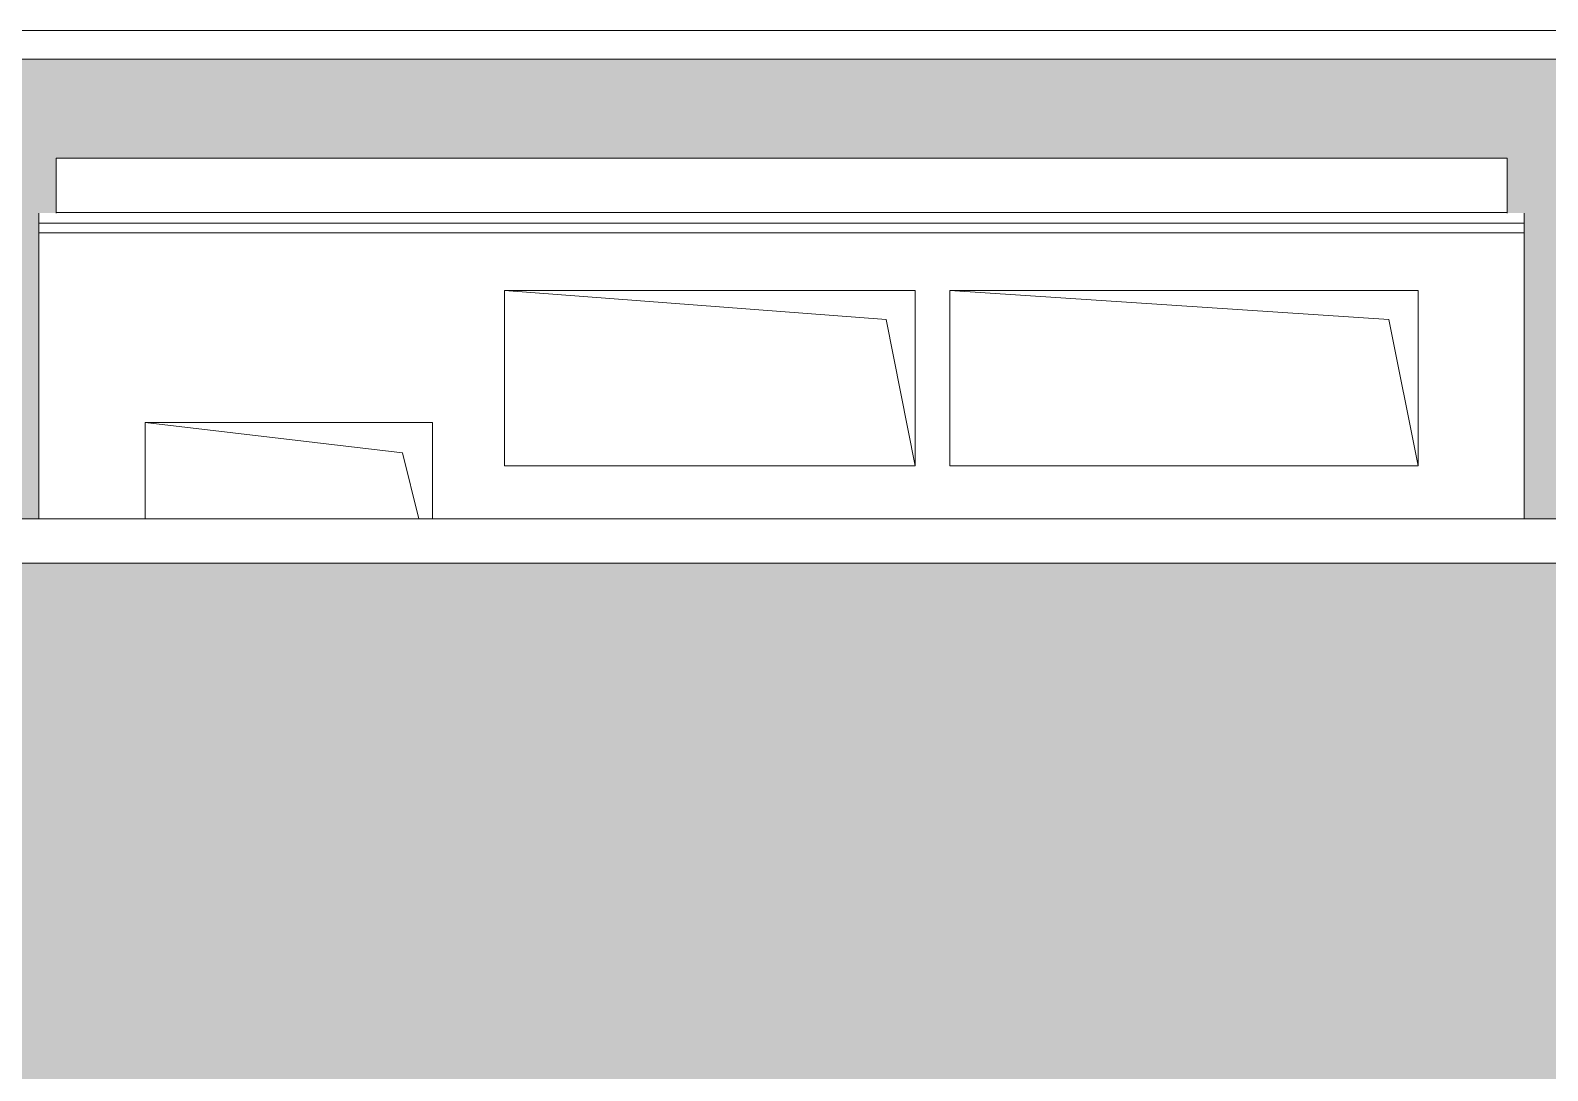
# Model space of a CAD drawing. Header units: millimetres. Extents: x 3914 to 319671, y -18248 to 19136.
# Drawn here: x 88004 to 93285, y 12010 to 15630 of the extents above; entities that cross this region are included whole.
import ezdxf

# ---------------------------------------------------------------- set-up
doc = ezdxf.new("R2010")
doc.units = ezdxf.units.MM
for name, color, linetype, lineweight in [('A-GENM', 7, 'Continuous', 9), ('A-GLAZ', 7, 'Continuous', 9), ('A-GLAZ-1', 7, 'Continuous', 5), ('A-ROOF', 7, 'Continuous', 9), ('A-WALL', 7, 'Continuous', 5), ('A-WALL-PATT', 7, 'Continuous', 5), ('I-WALL', 7, 'Continuous', 5)]:
    doc.layers.add(name, color=color, linetype=linetype, lineweight=lineweight)

# ---------------------------------------------------------------- blocks, each defined once
blk = doc.blocks.new('парапет - парапет-18575254-АР2_ТР1_Фасад 1-___')
at = {"layer": 'A-GENM'}
for p, q in [((-418.1, 13930), (75998.1, 13930)), ((-411, 13775.9), (75991, 13775.9))]:
    blk.add_line(p, q, dxfattribs=at)
blk = doc.blocks.new('Фартук_СКБ_Полоса - Ф1_860 мм_ПЭ-1450-34561121-АР2_ТР1_Фасад 1-___')
at = {"layer": 'A-GENM'}
for p, q in [((67640, 15629.9), (41881.4, 15629.9)), ((41881.4, 15530), (67640, 15530))]:
    blk.add_line(p, q, dxfattribs=at)
blk = doc.blocks.new('AR_Отверстие прямоугольное _в стене__БезПР - AR_Отверстие прямоугольное _в стене__БезПР-35794942-АР2_ТР1_Фасад 1-___')
at = {"layer": 'A-GLAZ-1'}
for p, q in [((50105, 14160), (49210, 14265)), ((50162.5, 13930), (50105, 14160))]:
    blk.add_line(p, q, dxfattribs=at)
blk = doc.blocks.new('AR_Отверстие прямоугольное _в стене__БезПР - AR_Отверстие прямоугольное _в стене__БезПР-35794937-АР2_ТР1_Фасад 1-___')
at = {"layer": 'A-GLAZ-1'}
for p, q in [((51788.3, 14623.3), (50460, 14725)), ((51890, 14115), (51788.3, 14623.3))]:
    blk.add_line(p, q, dxfattribs=at)
blk = doc.blocks.new('AR_Отверстие прямоугольное _в стене__БезПР - AR_Отверстие прямоугольное _в стене__БезПР-35794932-АР2_ТР1_Фасад 1-___')
at = {"layer": 'A-GLAZ-1'}
for p, q in [((53538.3, 14623.3), (52010, 14725)), ((53640, 14115), (53538.3, 14623.3))]:
    blk.add_line(p, q, dxfattribs=at)

msp = doc.modelspace()

# ---------------------------------------------------------------- hatches: boundary and pattern name
at = {"layer": 'A-WALL-PATT'}
h = msp.add_hatch(dxfattribs=at)
h.set_pattern_fill('FP_29', color=256, style=0, pattern_type=2)
h.set_pattern_definition([(180, (81353.65, 12591), (-2e-14, -154), [125, -137]), (90, (81353.65, 12526), (-262, 2e-14), [65, -89]), (180, (81353.65, 12526), (-2e-14, -154), [125, -137]), (90, (81365.65, 12526), (-262, 2e-14), [65, -89]), (180, (81490.65, 12526), (-2e-14, -154), [125, -137]), (180, (81490.65, 12591), (-2e-14, -154), [125, -137]), (90, (81234.65, 12603), (-262, 2e-14), [65, -89]), (90, (81484.65, 12603), (-262, 2e-14), [65, -89]), (0, (81234.65, 12603), (0, -154), [250, -12]), (0, (81234.65, 12668), (0, -154), [250, -12])])
h.paths.add_polyline_path([(81473.7, 13930), (82758.7, 13930), (82758.7, 14444), (82878.7, 14447.6), (82878.7, 14664.2), (84038.7, 14664.2), (84038.7, 14447.6), (84158.7, 14444), (84158.7, 13930), (84633.7, 13930), (84633.7, 14082.2), (85103.7, 14082.2), (85109.6, 14080.9), (85147.7, 14078.7), (85233.4, 14077.2), (85340.7, 14077.3), (85433.6, 14079.8), (85453.7, 14082.2), (85863.7, 14082.2), (85869.6, 14080.9), (85907.7, 14078.7), (85993.4, 14077.2), (86100.7, 14077.3), (86193.7, 14079.8), (86193.7, 14379.6), (86313.7, 14379.6), (86313.7, 14589.2), (87473.7, 14589.2), (87473.7, 14379.6), (87593.7, 14379.6), (87593.7, 13930), (88033.7, 13930), (88033.7, 14994.1), (88093.7, 14994.1), (88093.7, 15185), (93143.7, 15185), (93143.7, 14994.1), (93203.7, 14994.1), (93203.7, 13930), (93753.7, 13930), (93753.7, 14082.2), (94223.7, 14082.2), (94229.6, 14080.9), (94267.7, 14078.7), (94353.4, 14077.2), (94460.7, 14077.3), (94553.6, 14079.8), (94573.7, 14082.2), (94983.7, 14082.2), (94989.6, 14080.9), (95027.7, 14078.7), (95113.4, 14077.2), (95220.7, 14077.3), (95313.6, 14079.8), (95344.4, 14082.2), (95803.7, 14082.2), (95803.7, 13930), (98288.7, 13930), (98288.7, 14178.1), (98268.7, 14178.1), (98269.7, 14203.2), (98334.1, 14210), (98307.9, 14210.9), (98305.3, 14212.1), (98334.1, 14273.7), (98309.8, 14273.7), (98305.3, 14275.9), (98334.1, 14337.5), (98309.8, 14337.5), (98305.3, 14339.6), (98339.1, 14412.1), (99508.2, 14412.1), (99542, 14339.6), (99537.5, 14337.5), (99513.3, 14337.5), (99542, 14275.9), (99537.5, 14273.7), (99513.3, 14273.7), (99542, 14212.1), (99537.5, 14210), (99513.2, 14210), (99578.7, 14203.1), (99578.7, 14178.1), (99558.7, 14178.1), (99558.7, 13930), (100933.7, 13930), (100933.7, 14845.2), (100993.7, 14845.2), (100993.7, 15035), (103963.7, 15035), (103963.7, 14845.2), (104023.7, 14845.2), (104023.7, 14077.1), (104120.7, 14077.3), (104213.6, 14079.8), (104244.4, 14082.2), (104703.7, 14082.2), (104703.7, 13930), (108973.7, 13930), (108973.7, 14369), (109348.7, 14380.3), (109473.7, 14376.5), (109473.7, 15530), (106834.5, 15530), (106833.6, 15530), (81103.7, 15530), (81103.7, 14684.3), (81473.7, 14684.3), (81473.7, 14008.1)])
h.paths.add_polyline_path([(124143.7, 13930), (124143.7, 15530), (110273.7, 15530), (110273.7, 13930), (111360.7, 13930), (112146.7, 13930), (113063.7, 13930), (113063.7, 14253.1), (113043.7, 14253.1), (113044.7, 14278.2), (113109.1, 14285), (113082.9, 14285.9), (113080.3, 14287.1), (113109.1, 14348.7), (113084.8, 14348.7), (113080.3, 14350.9), (113109.1, 14412.5), (113084.8, 14412.5), (113080.3, 14414.6), (113114.1, 14487.1), (114933.2, 14487.1), (114967, 14414.6), (114962.5, 14412.5), (114938.3, 14412.5), (114967, 14350.9), (114962.5, 14348.7), (114938.3, 14348.7), (114967, 14287.1), (114962.5, 14285), (114938.2, 14285), (115003.7, 14278.1), (115003.7, 14253.1), (114983.7, 14253.1), (114983.7, 13930), (124056.8, 13930)])
h.paths.add_polyline_path([(109723.7, 13930), (110210.7, 13930), (110210.7, 14228), (109723.7, 14228), (109723.7, 14008.1)])
h.paths.add_polyline_path([(110210.7, 14246), (110210.7, 14528), (109536.7, 14528), (109536.7, 14374.6), (109723.7, 14369), (109723.7, 14246)])
h.paths.add_polyline_path([(99506.7, 14420), (98307, 14420.6), (98304.2, 14423.4), (98303.7, 14426), (98303.7, 14450), (98253.7, 14450), (98253.7, 14500), (98923.7, 14558.6), (99593.7, 14500), (99593.7, 14450), (99543.7, 14450), (99543.1, 14423.4), (99540.3, 14420.6), (99537.7, 14420)], flags=16)
h.paths.add_polyline_path([(113118.7, 14495), (113082, 14495.6), (113079.2, 14498.4), (113078.7, 14501), (113078.7, 14525), (113028.7, 14526), (113029.7, 14575.1), (113515.1, 14616.6), (114555.1, 14615.6), (115018.7, 14574.1), (115017.7, 14525), (114968.7, 14525), (114968.1, 14498.4), (114965.3, 14495.6), (114962.7, 14495), (113330.9, 14495)], flags=16)
h.paths.add_polyline_path([(110210.7, 14546), (110210.7, 14828), (109536.7, 14828), (109536.7, 14546)])
h.paths.add_polyline_path([(110210.7, 14846), (110210.7, 15128), (109536.7, 15128), (109536.7, 14846), (109883.3, 14846)])
h.paths.add_polyline_path([(110210.7, 15146), (110210.7, 15428), (109536.7, 15428), (109536.7, 15146), (109883.3, 15146)])
h.paths.add_polyline_path([(109536.7, 15446), (110210.7, 15446), (110210.7, 15530), (109536.7, 15530)])
h = msp.add_hatch(dxfattribs=at)
h.set_pattern_fill('FP_23', color=256, style=0, pattern_type=2)
h.set_pattern_definition([(180, (95886.68, 8458.25), (-2e-14, -154), [125, -137]), (90, (95886.68, 8393.25), (-262, 2e-14), [65, -89]), (180, (95886.68, 8393.25), (-2e-14, -154), [125, -137]), (90, (95898.68, 8393.25), (-262, 2e-14), [65, -89]), (180, (96023.68, 8393.25), (-2e-14, -154), [125, -137]), (180, (96023.68, 8458.25), (-2e-14, -154), [125, -137]), (90, (95767.68, 8470.25), (-262, 2e-14), [65, -89]), (90, (96017.68, 8470.25), (-262, 2e-14), [65, -89]), (0, (95767.68, 8470.25), (0, -154), [250, -12]), (0, (95767.68, 8535.25), (0, -154), [250, -12])])
h.paths.add_polyline_path([(38833.7, 8400), (95820.7, 8400), (95820.7, 9200), (95529, 9200), (95529, 11700), (95820.7, 11700), (95820.7, 13776), (38833.7, 13774.9), (38833.7, 8533.1)], flags=0)
h.paths.add_polyline_path([(48975.8, 9163), (47453.4, 9164), (47453.4, 9200), (46023.7, 9199), (46023.7, 9163), (42923.7, 9164), (42923.7, 11700), (49553.4, 11700), (49553.4, 9163), (49057.6, 9163)], flags=0)
h.paths.add_polyline_path([(51953.7, 9163), (51953.7, 9163.3), (51203.7, 9163.3), (51203.7, 9166), (50303.7, 9167), (50303.7, 11700), (54053.7, 11700), (54053.7, 9163), (52040.3, 9163)], flags=0)
h.paths.add_polyline_path([(78233.7, 9163), (78233.7, 11700), (86603.7, 11700), (86603.7, 9163), (83503.7, 9164), (83503.7, 9200), (81853.7, 9200), (81853.7, 9166), (80953.7, 9166), (80953.7, 9163), (79047.1, 9163)], flags=0)
h.paths.add_polyline_path([(58553.7, 9163), (55703.7, 9163), (55703.7, 9166), (54803.7, 9167), (54803.7, 11700), (58553.7, 11700), (58553.7, 9164)], flags=0)
h.paths.add_polyline_path([(73063.7, 9163), (73063.7, 11700), (77183.7, 11700), (77183.7, 9166), (76283.7, 9166), (76283.7, 9163.3), (73295.9, 9163)], flags=0)
h.paths.add_polyline_path([(91853.7, 9163), (91853.7, 11700), (95483.7, 11700), (95483.7, 9166), (94703.7, 9166), (94703.7, 9163), (91879.2, 9163)], flags=0)
h.paths.add_polyline_path([(87353.7, 9163), (87353.7, 11700), (91103.7, 11700), (91103.7, 9166), (90203.7, 9166), (90203.7, 9163.3), (87745.3, 9163)], flags=0)
h.paths.add_polyline_path([(68283.4, 9163), (65603.4, 9164), (65603.4, 9200), (64023.7, 9199), (64023.7, 9163), (60803.7, 9163), (60803.7, 9166), (59903.7, 9167), (59903.7, 11700), (68283.4, 11700), (68283.4, 9164)], flags=0)
h.paths.add_polyline_path([(70526.4, 9166), (69403.7, 9167), (69403.7, 11700), (72203.7, 11700), (72203.7, 9166), (71303.7, 9166)], flags=0)
h.paths.add_polyline_path([(61923.4, 9236.4), (61923.7, 9236.4), (61923.4, 9312.1)], flags=0)
h.paths.add_polyline_path([(61923.4, 9389.1), (61923.7, 9389.1), (61923.4, 9466)], flags=0)
h.paths.add_polyline_path([(61923.6, 9543), (61923.7, 9543), (61923.4, 9543)], flags=0)
h.paths.add_polyline_path([(61923.6, 9851), (61923.7, 9851), (61923.4, 9851)], flags=0)
h.paths.add_polyline_path([(61923.4, 10004.8), (61923.7, 10004.8), (61923.4, 10081.9)], flags=0)
h.paths.add_polyline_path([(61923.4, 10312.9), (61923.7, 10312.9), (61923.4, 10390.1)], flags=0)
h.paths.add_polyline_path([(61923.5, 10620.5), (61923.7, 10620.5), (61923.4, 10620.5)], flags=0)
h.paths.add_polyline_path([(61923.4, 10775.1), (61923.7, 10775.1), (61923.4, 10852.1)], flags=0)
h.paths.add_polyline_path([(61923.4, 11235.1), (61923.7, 11235.1), (61923.4, 11312.1)], flags=0)
h.paths.add_polyline_path([(61923.4, 11389.1), (61923.7, 11389.1), (61923.4, 11466.1)], flags=0)
h.paths.add_polyline_path([(61923.4, 11543.1), (61923.7, 11543.1), (61923.4, 11543.1)], flags=0)

# ---------------------------------------------------------------- linework, layer by layer
at = {"layer": 'A-ROOF'}
for p, q in [((88033.7, 14925), (88033.7, 14994.1)), ((93203.7, 14959), (88033.7, 14959)), ((93203.7, 14994.1), (93203.7, 14925)), ((88033.7, 14925), (93203.7, 14925))]:
    msp.add_line(p, q, dxfattribs=at)
at = {"layer": 'A-WALL'}
for p, q in [((88093.7, 14994.1), (88093.7, 15185)), ((88093.7, 15185), (93143.7, 15185)), ((93143.7, 15185), (93143.7, 14994.1)), ((88033.7, 13930), (88033.7, 14925)), ((93203.7, 13930), (93203.7, 14925)), ((89653.7, 14115), (89653.7, 14725)), ((89653.7, 14725), (91083.7, 14725)), ((91083.7, 14725), (91083.7, 14115)), ((91203.7, 14115), (91203.7, 14725)), ((91203.7, 14725), (92833.7, 14725)), ((92833.7, 14725), (92833.7, 14115)), ((88403.7, 13930), (88403.7, 14265)), ((88403.7, 14265), (89403.7, 14265)), ((89403.7, 14265), (89403.7, 13930)), ((91083.7, 14115), (89653.7, 14115)), ((92833.7, 14115), (91203.7, 14115))]:
    msp.add_line(p, q, dxfattribs=at)
at = {"layer": 'I-WALL'}
msp.add_line((88093.7, 14996.5), (93143.7, 14996.5), dxfattribs=at)

# ---------------------------------------------------------------- block references
at = {"layer": 'A-GENM'}
for name in ['Фартук_СКБ_Полоса - Ф1_860 мм_ПЭ-1450-34561121-АР2_ТР1_Фасад 1-___', 'парапет - парапет-18575254-АР2_ТР1_Фасад 1-___']:
    msp.add_blockref(name, (39193.7, 0), dxfattribs=at)
at = {"layer": 'A-GLAZ'}
for name in ['AR_Отверстие прямоугольное _в стене__БезПР - AR_Отверстие прямоугольное _в стене__БезПР-35794937-АР2_ТР1_Фасад 1-___', 'AR_Отверстие прямоугольное _в стене__БезПР - AR_Отверстие прямоугольное _в стене__БезПР-35794932-АР2_ТР1_Фасад 1-___', 'AR_Отверстие прямоугольное _в стене__БезПР - AR_Отверстие прямоугольное _в стене__БезПР-35794942-АР2_ТР1_Фасад 1-___']:
    msp.add_blockref(name, (39193.7, 0), dxfattribs=at)

doc.saveas('drawing.dxf')
